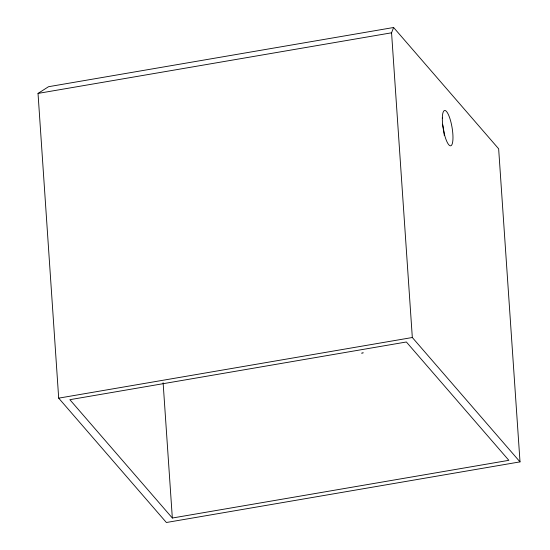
<?xml version="1.0" encoding="UTF-8"?>
<svg xmlns="http://www.w3.org/2000/svg" width="550" height="550" viewBox="0 0 550 550"><rect width="100%" height="100%" fill="white"/><g stroke="black" fill="none" stroke-linecap="round" stroke-linejoin="round"><path stroke-width="0.82" d="M520.011 461.876L412.321 337.514L391.566 32.801L393.607 27.5L498.651 148.803L520.011 461.876L166.382 522.5L58.692 398.145L38.026 93.417L48.544 86.708L393.607 27.5M361.508 353.176L362.141 353.038M362.409 352.983L363.337 352.811M38.026 93.417L391.566 32.801M58.692 398.145L412.321 337.514M172.336 518.024L508.853 460.329L406.368 341.99L69.857 399.685L172.336 518.024L163.116 382.752M442.544 124.259A17.923 4.455 80.3 0 1 444.311 135.623M442.331 118.023A17.923 4.455 80.3 0 0 450.099 145.757A17.923 4.455 80.3 0 0 450.539 120.636A17.923 4.455 80.3 0 0 442.331 118.023"/></g></svg>
